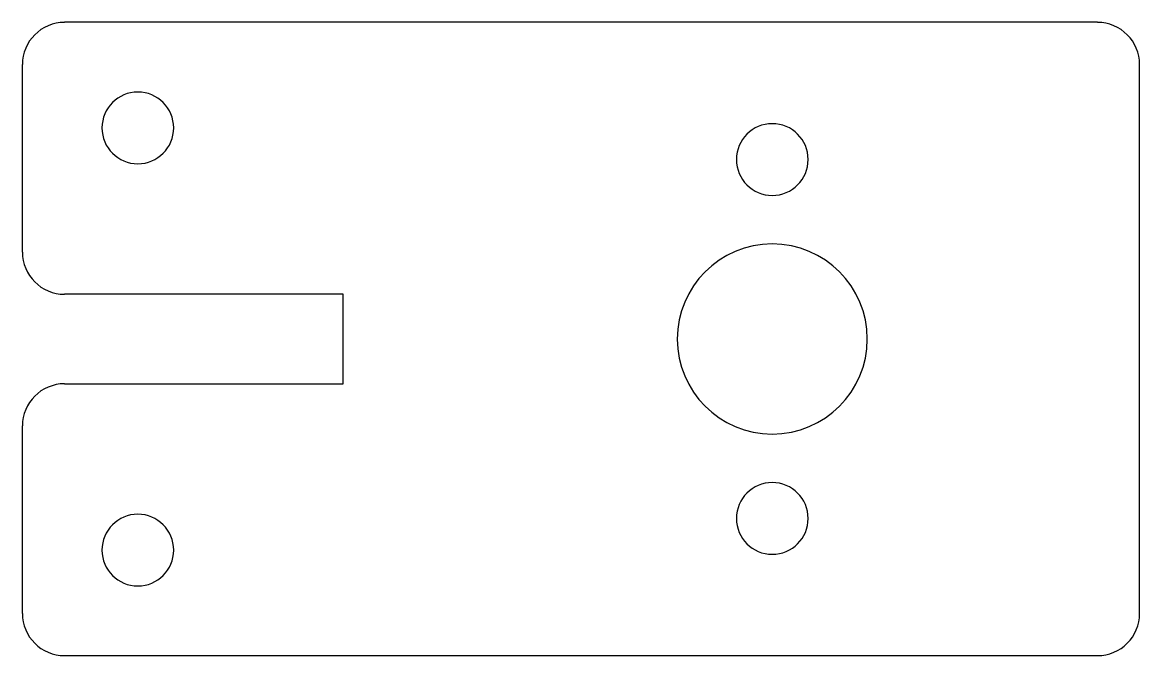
# Model space of a CAD drawing. Extents: x 0.58 to 2.67, y 1.58 to 2.76.
import ezdxf

# ---------------------------------------------------------------- set-up
doc = ezdxf.new("R2010")
doc.units = 0
doc.layers.add('3', color=7, linetype='CONTINUOUS')

msp = doc.modelspace()

# ---------------------------------------------------------------- linework, layer by layer
at = {"layer": '3', "color": 3, "linetype": 'CONTINUOUS'}
for p, q in [((2.5872, 2.7574), (0.6613, 2.7574)), ((0.5826, 2.329), (0.5826, 2.6786)), ((2.6659, 1.655), (2.6659, 2.6786)), ((1.181, 2.2503), (0.6613, 2.2503)), ((1.181, 2.0833), (1.181, 2.2503)), ((0.6613, 2.0833), (1.181, 2.0833)), ((0.5826, 1.655), (0.5826, 2.0046)), ((0.6613, 1.5763), (2.5872, 1.5763))]:
    msp.add_line(p, q, dxfattribs=at)
for centre, radius, start, end in [((0.6613, 2.6786), 0.0787, 90, 180), ((2.5872, 2.6786), 0.0787, 0, 90), ((0.7979, 2.5605), 0.0669, 90, 270), ((0.7979, 2.5605), 0.0669, 270, 90), ((1.9809, 2.5015), 0.0669, 90, 270), ((1.9809, 2.5015), 0.0669, 270, 90), ((1.9809, 2.1668), 0.1772, 90, 270), ((1.9809, 2.1668), 0.1772, 270, 90), ((0.6613, 2.329), 0.0787, 180, 270), ((0.6613, 2.0046), 0.0787, 90, 180), ((1.9809, 1.8322), 0.0669, 90, 270), ((1.9809, 1.8322), 0.0669, 270, 90), ((0.7979, 1.7731), 0.0669, 90, 270), ((0.7979, 1.7731), 0.0669, 270, 90), ((0.6613, 1.655), 0.0787, 180, 270), ((2.5872, 1.655), 0.0787, 270, 360)]:
    msp.add_arc(centre, radius, start, end, dxfattribs=at)

doc.saveas('drawing.dxf')
